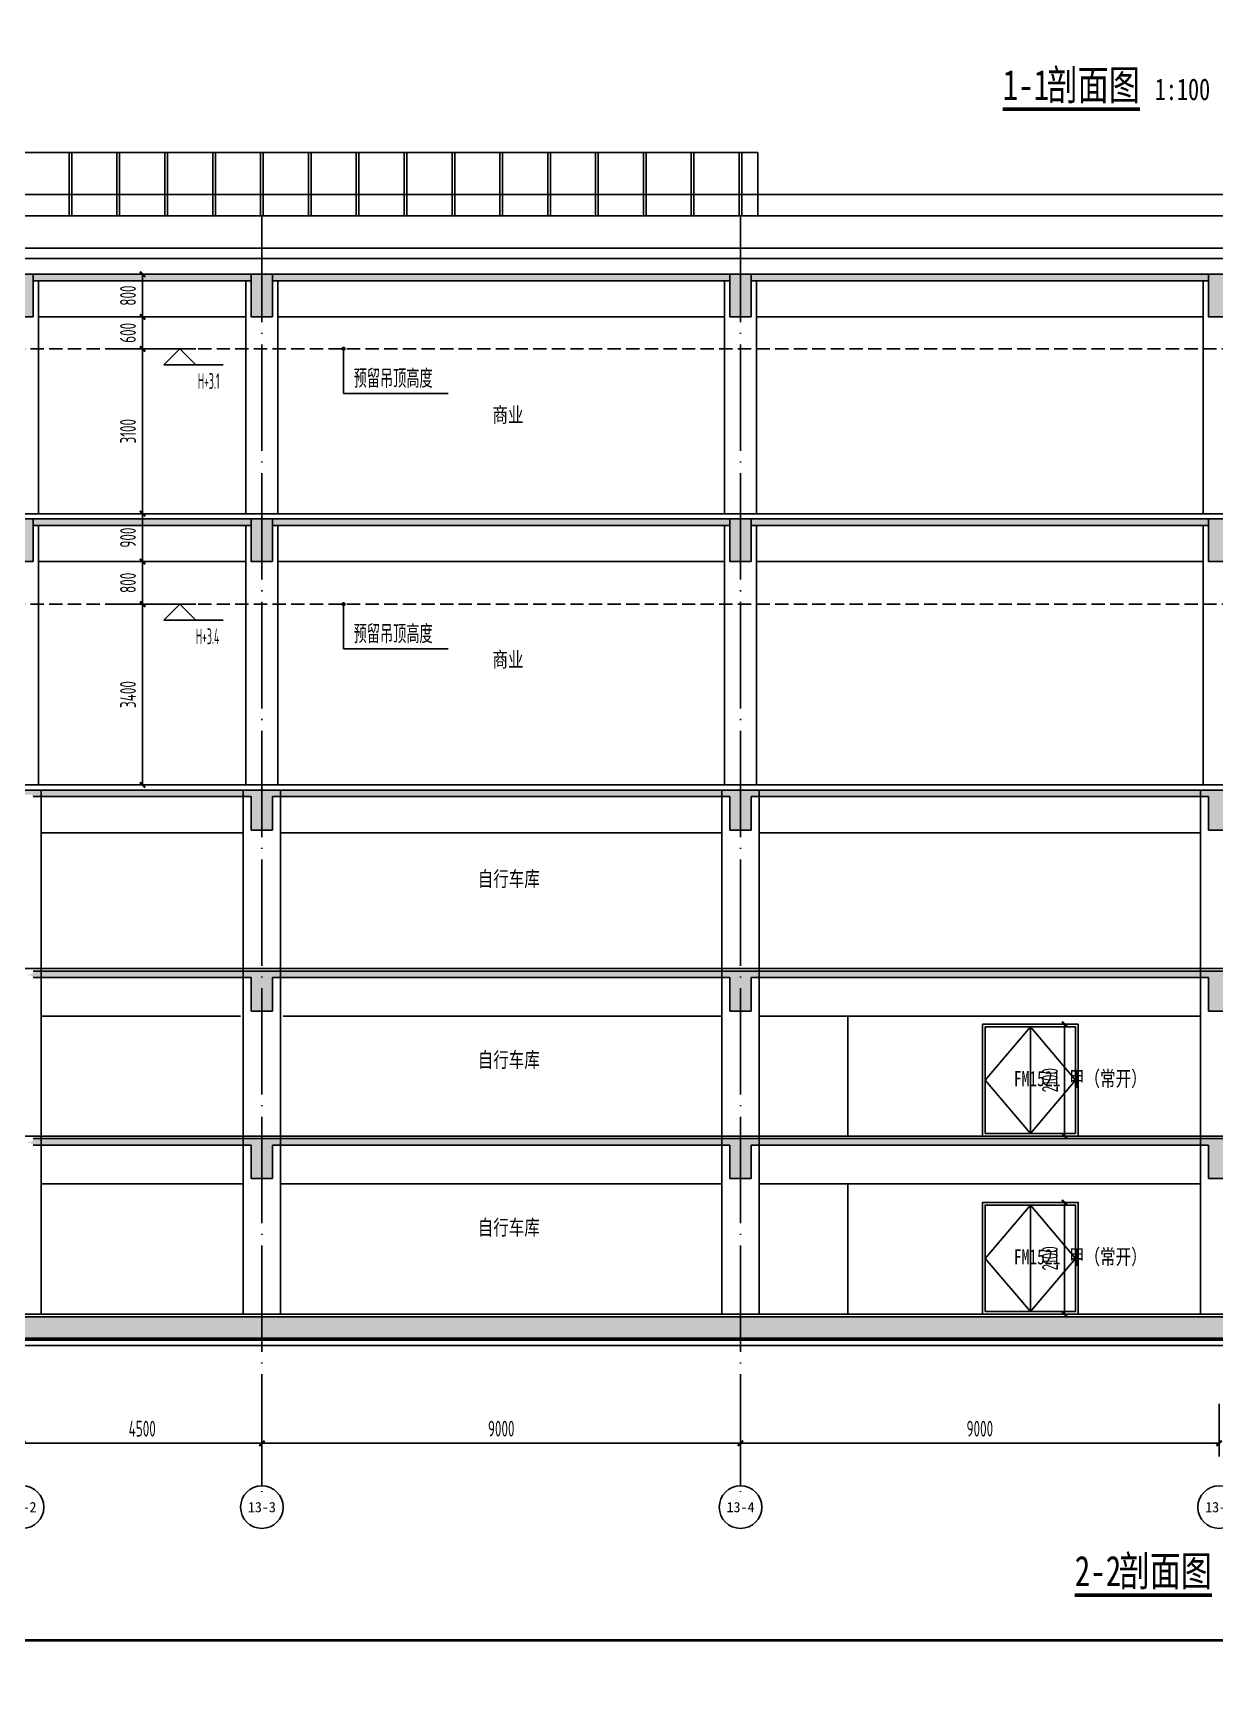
# Model space of a CAD drawing. Extents: x -19968 to 86481, y -139706 to -66979.
# Drawn here: x 8400 to 30618, y -139706 to -108487 of the extents above; entities that cross this region are included whole.
import ezdxf
from ezdxf.enums import TextEntityAlignment as Align

# ---------------------------------------------------------------- set-up
doc = ezdxf.new("R2010")
doc.units = 0
doc.header["$LTSCALE"] = 1000
doc.header["$MEASUREMENT"] = 0
doc.linetypes.add('DASH', pattern=[0.35, 0.25, -0.1])
doc.linetypes.add('DOTE', pattern=[2.42, 2, -0.2, 0.02, -0.2])
for name, color, linetype in [('01-标注_尺寸', 124, 'Continuous'), ('01-标注_标高', 200, 'Continuous'), ('01-标注_符号', 200, 'Continuous'), ('01-标注_轴线坐标', 132, 'Continuous'), ('02-TEXT_房间', 7, 'Continuous'), ('02-TEXT_标注', 130, 'Continuous'), ('02-TEXT_轴号', 7, 'Continuous'), ('05-填充_天正', 26, 'Continuous'), ('A-C_门', 150, 'Continuous'), ('A-E_栏杆', 232, 'Continuous'), ('A-SUR_保温', 222, 'Continuous'), ('A-SUR_吊顶', 40, 'Continuous'), ('A-SUR_看线', 231, 'Continuous'), ('A-SUR_面层', 191, 'Continuous'), ('A-TECH_结构', 21, 'Continuous'), ('A_STR-砼墙', 51, 'Continuous'), ('A_STR-砼柱', 51, 'Continuous'), ('AXIS_TEXT', 7, 'Continuous'), ('DIM_SYMB', 3, 'Continuous'), ('PUB_HATCH', 8, 'Continuous'), ('PUB_WALL', 9, 'Continuous'), ('建-标注-文本', 254, 'Continuous')]:
    doc.layers.add(name, color=color, linetype=linetype)
doc.layers.add('04-不打印_辅助线', color=165, linetype='Continuous', plot=False)
doc.layers.add('DIM_MODI', color=2, linetype='Continuous', plot=False)
doc.styles.add('_TCH_AXIS', font='STXIHEI_0.TTF', dxfattribs={"width": 0.75})
doc.styles.add('_TCH_DIM', font='ros1.shx', dxfattribs={"width": 0.75, "bigfont": 'jd.shx'})
doc.styles.add('_TCH_DIM_T3', font='ros1.shx', dxfattribs={"width": 0.705882, "bigfont": 'jd.shx'})
doc.styles.add('COMPLEX', font='COMPLEX')
doc.styles.get("Standard").update_dxf_attribs({"font": 'STXIHEI_0.TTF', "width": 0.75})
doc.dimstyles.new('_TCH_ARCH&&100', dxfattribs={"dimtxt": 297.5, "dimasz": 100, "dimexe": 250, "dimexo": 300, "dimgap": 126.25, "dimtad": 1, "dimdec": 0, "dimzin": 0, "dimdsep": 46, "dimtxsty": '_TCH_DIM_T3', "dimblk": 'ARCHTICK', "dimcen": 0.09, "dimclrt": 7, "dimazin": 2, "dimtfac": 1, "dimtdec": 0, "dimtix": 1, "dimtmove": 2, "dimatfit": 3, "dimfxl": 0, "dimtolj": 1, "dimtzin": 0, "dimarcsym": 0})

# ---------------------------------------------------------------- blocks, each defined once
blk = doc.blocks.new('图框-A1+1-4')
for points, const_width in [([(0, 0), (1051, 0), (1051, 594), (0, 594)], 0.05), ([(976, 584), (25, 584), (25, 10), (976, 10)], 0.5)]:
    blk.add_lwpolyline(points, close=True, dxfattribs=dict(const_width=const_width))
blk = doc.blocks.new('_FZH')
blk.add_lwpolyline([(-0.5, -0.5), (0.5, -0.5), (0.5, 0.5), (-0.5, 0.5)], close=True)
at = {"layer": 'PUB_HATCH'}
blk.add_solid([(-0.5, -0.5), (0.5, -0.5), (-0.5, 0.5), (0.5, 0.5)], dxfattribs=at)
blk = doc.blocks.new('_AXISO')
blk.add_circle((0, 0), 0.5)
at = {"layer": 'AXIS_TEXT', "style": 'COMPLEX', "width": 1.041667}
blk.add_attdef('A', text='', height=0.56, dxfattribs=at).set_placement((-0.25, -0.28), (0.25, -0.28), align=Align.FIT)
blk = doc.blocks.new('_ArchTick')
at = {"color": 0, "linetype": 'ByBlock', "const_width": 0.4}
blk.add_lwpolyline([(-0.5, -0.5), (0.5, 0.5)], dxfattribs=at)
blk = doc.blocks.new('*D63')
at = {"layer": '01-标注_轴线坐标', "color": 0, "lineweight": -2, "transparency": 16777216}
for p, q in [((8200, -134253), (8200, -135247)), ((12700, -134253), (12700, -135247)), ((8200, -134997), (12700, -134997))]:
    blk.add_line(p, q, dxfattribs=at)
at = {"layer": 'Defpoints', "color": 0, "transparency": 16777216}
for p in [(8200, -133953), (12700, -133953), (12700, -134997)]:
    blk.add_point(p, dxfattribs=at)
at = {"layer": '01-标注_轴线坐标', "color": 0, "lineweight": -2, "transparency": 16777216, "xscale": 100, "yscale": 100, "zscale": 100, "rotation": 180}
blk.add_blockref('_ArchTick', (8200, -134997), dxfattribs=at)
at = {"layer": '01-标注_轴线坐标', "color": 0, "lineweight": -2, "transparency": 16777216, "xscale": 100, "yscale": 100, "zscale": 100}
blk.add_blockref('_ArchTick', (12700, -134997), dxfattribs=at)
at = {"layer": '01-标注_轴线坐标', "color": 7, "transparency": 16777216, "insert": (10450, -134722), "char_height": 297.5, "attachment_point": 5, "style": '_TCH_DIM_T3'}
blk.add_mtext('\\A1;4500', dxfattribs=at)
blk = doc.blocks.new('*D64')
at = {"layer": '01-标注_轴线坐标', "color": 0, "lineweight": -2, "transparency": 16777216}
for p, q in [((12700, -134253), (12700, -135247)), ((21700, -134253), (21700, -135247)), ((12700, -134997), (21700, -134997))]:
    blk.add_line(p, q, dxfattribs=at)
at = {"layer": 'Defpoints', "color": 0, "transparency": 16777216}
for p in [(12700, -133953), (21700, -133953), (21700, -134997)]:
    blk.add_point(p, dxfattribs=at)
at = {"layer": '01-标注_轴线坐标', "color": 0, "lineweight": -2, "transparency": 16777216, "xscale": 100, "yscale": 100, "zscale": 100, "rotation": 180}
blk.add_blockref('_ArchTick', (12700, -134997), dxfattribs=at)
at = {"layer": '01-标注_轴线坐标', "color": 0, "lineweight": -2, "transparency": 16777216, "xscale": 100, "yscale": 100, "zscale": 100}
blk.add_blockref('_ArchTick', (21700, -134997), dxfattribs=at)
at = {"layer": '01-标注_轴线坐标', "color": 7, "transparency": 16777216, "insert": (17200, -134722), "char_height": 297.5, "attachment_point": 5, "style": '_TCH_DIM_T3'}
blk.add_mtext('\\A1;9000', dxfattribs=at)
blk = doc.blocks.new('*D65')
at = {"layer": '01-标注_轴线坐标', "color": 0, "lineweight": -2, "transparency": 16777216}
for p, q in [((21700, -134253), (21700, -135247)), ((30700, -134253), (30700, -135247)), ((21700, -134997), (30700, -134997))]:
    blk.add_line(p, q, dxfattribs=at)
at = {"layer": 'Defpoints', "color": 0, "transparency": 16777216}
for p in [(21700, -133953), (30700, -133953), (30700, -134997)]:
    blk.add_point(p, dxfattribs=at)
at = {"layer": '01-标注_轴线坐标', "color": 0, "lineweight": -2, "transparency": 16777216, "xscale": 100, "yscale": 100, "zscale": 100, "rotation": 180}
blk.add_blockref('_ArchTick', (21700, -134997), dxfattribs=at)
at = {"layer": '01-标注_轴线坐标', "color": 0, "lineweight": -2, "transparency": 16777216, "xscale": 100, "yscale": 100, "zscale": 100}
blk.add_blockref('_ArchTick', (30700, -134997), dxfattribs=at)
at = {"layer": '01-标注_轴线坐标', "color": 7, "transparency": 16777216, "insert": (26200, -134722), "char_height": 297.5, "attachment_point": 5, "style": '_TCH_DIM_T3'}
blk.add_mtext('\\A1;9000', dxfattribs=at)
blk = doc.blocks.new('*D141')
at = {"layer": '01-标注_尺寸', "color": 0, "lineweight": -2, "transparency": 16777216}
for p, q in [((9846, -113020), (10707, -113020)), ((10457, -113820), (10457, -113020)), ((9846, -113820), (10707, -113820))]:
    blk.add_line(p, q, dxfattribs=at)
at = {"layer": 'Defpoints', "color": 0, "transparency": 16777216}
for p in [(9546, -113020), (10457, -113020), (9546, -113820)]:
    blk.add_point(p, dxfattribs=at)
at = {"layer": '01-标注_尺寸', "color": 0, "lineweight": -2, "transparency": 16777216, "xscale": 100, "yscale": 100, "zscale": 100}
for p, rotation in [((10457, -113020), 90), ((10457, -113820), 270)]:
    blk.add_blockref('_ArchTick', p, dxfattribs=dict(at, rotation=rotation))
at = {"layer": '01-标注_尺寸', "color": 7, "transparency": 16777216, "insert": (10182, -113420), "char_height": 297.5, "attachment_point": 5, "rotation": 90, "style": '_TCH_DIM_T3'}
blk.add_mtext('\\A1;800', dxfattribs=at)
blk = doc.blocks.new('*D142')
at = {"layer": '01-标注_尺寸', "color": 0, "lineweight": -2, "transparency": 16777216}
for p, q in [((9846, -113820), (10707, -113820)), ((10457, -113820), (10457, -113720)), ((10457, -114420), (10457, -113820)), ((9846, -114420), (10707, -114420)), ((10457, -114420), (10457, -114520))]:
    blk.add_line(p, q, dxfattribs=at)
at = {"layer": 'Defpoints', "color": 0, "transparency": 16777216}
for p in [(9546, -113820), (10457, -113820), (9546, -114420)]:
    blk.add_point(p, dxfattribs=at)
at = {"layer": '01-标注_尺寸', "color": 0, "lineweight": -2, "transparency": 16777216, "xscale": 100, "yscale": 100, "zscale": 100}
for p, rotation in [((10457, -113820), 270), ((10457, -114420), 90)]:
    blk.add_blockref('_ArchTick', p, dxfattribs=dict(at, rotation=rotation))
at = {"layer": '01-标注_尺寸', "color": 7, "transparency": 16777216, "insert": (10182, -114120), "char_height": 297.5, "attachment_point": 5, "rotation": 90, "style": '_TCH_DIM_T3'}
blk.add_mtext('\\A1;600', dxfattribs=at)
blk = doc.blocks.new('*D143')
at = {"layer": '01-标注_尺寸', "color": 0, "lineweight": -2, "transparency": 16777216}
for p, q in [((9846, -114420), (10707, -114420)), ((10457, -117520), (10457, -114420)), ((9846, -117520), (10707, -117520))]:
    blk.add_line(p, q, dxfattribs=at)
at = {"layer": 'Defpoints', "color": 0, "transparency": 16777216}
for p in [(9546, -114420), (10457, -114420), (9546, -117520)]:
    blk.add_point(p, dxfattribs=at)
at = {"layer": '01-标注_尺寸', "color": 0, "lineweight": -2, "transparency": 16777216, "xscale": 100, "yscale": 100, "zscale": 100}
for p, rotation in [((10457, -114420), 90), ((10457, -117520), 270)]:
    blk.add_blockref('_ArchTick', p, dxfattribs=dict(at, rotation=rotation))
at = {"layer": '01-标注_尺寸', "color": 7, "transparency": 16777216, "insert": (10182, -115970), "char_height": 297.5, "attachment_point": 5, "rotation": 90, "style": '_TCH_DIM_T3'}
blk.add_mtext('\\A1;3100', dxfattribs=at)
blk = doc.blocks.new('*D144')
at = {"layer": '01-标注_尺寸', "color": 0, "lineweight": -2, "transparency": 16777216}
for p, q in [((9846, -117520), (10707, -117520)), ((10457, -118420), (10457, -117520)), ((9846, -118420), (10707, -118420))]:
    blk.add_line(p, q, dxfattribs=at)
at = {"layer": 'Defpoints', "color": 0, "transparency": 16777216}
for p in [(9546, -117520), (10457, -117520), (9546, -118420)]:
    blk.add_point(p, dxfattribs=at)
at = {"layer": '01-标注_尺寸', "color": 0, "lineweight": -2, "transparency": 16777216, "xscale": 100, "yscale": 100, "zscale": 100}
for p, rotation in [((10457, -117520), 90), ((10457, -118420), 270)]:
    blk.add_blockref('_ArchTick', p, dxfattribs=dict(at, rotation=rotation))
at = {"layer": '01-标注_尺寸', "color": 7, "transparency": 16777216, "insert": (10182, -117970), "char_height": 297.5, "attachment_point": 5, "rotation": 90, "style": '_TCH_DIM_T3'}
blk.add_mtext('\\A1;900', dxfattribs=at)
blk = doc.blocks.new('*D145')
at = {"layer": '01-标注_尺寸', "color": 0, "lineweight": -2, "transparency": 16777216}
for p, q in [((9846, -118420), (10707, -118420)), ((10457, -119220), (10457, -118420)), ((9846, -119220), (10707, -119220))]:
    blk.add_line(p, q, dxfattribs=at)
at = {"layer": 'Defpoints', "color": 0, "transparency": 16777216}
for p in [(9546, -118420), (10457, -118420), (9546, -119220)]:
    blk.add_point(p, dxfattribs=at)
at = {"layer": '01-标注_尺寸', "color": 0, "lineweight": -2, "transparency": 16777216, "xscale": 100, "yscale": 100, "zscale": 100}
for p, rotation in [((10457, -118420), 90), ((10457, -119220), 270)]:
    blk.add_blockref('_ArchTick', p, dxfattribs=dict(at, rotation=rotation))
at = {"layer": '01-标注_尺寸', "color": 7, "transparency": 16777216, "insert": (10182, -118820), "char_height": 297.5, "attachment_point": 5, "rotation": 90, "style": '_TCH_DIM_T3'}
blk.add_mtext('\\A1;800', dxfattribs=at)
blk = doc.blocks.new('*D146')
at = {"layer": '01-标注_尺寸', "color": 0, "lineweight": -2, "transparency": 16777216}
for p, q in [((9846, -119220), (10707, -119220)), ((10457, -122620), (10457, -119220)), ((9846, -122620), (10707, -122620))]:
    blk.add_line(p, q, dxfattribs=at)
at = {"layer": 'Defpoints', "color": 0, "transparency": 16777216}
for p in [(9546, -119220), (10457, -119220), (9546, -122620)]:
    blk.add_point(p, dxfattribs=at)
at = {"layer": '01-标注_尺寸', "color": 0, "lineweight": -2, "transparency": 16777216, "xscale": 100, "yscale": 100, "zscale": 100}
for p, rotation in [((10457, -119220), 90), ((10457, -122620), 270)]:
    blk.add_blockref('_ArchTick', p, dxfattribs=dict(at, rotation=rotation))
at = {"layer": '01-标注_尺寸', "color": 7, "transparency": 16777216, "insert": (10182, -120920), "char_height": 297.5, "attachment_point": 5, "rotation": 90, "style": '_TCH_DIM_T3'}
blk.add_mtext('\\A1;3400', dxfattribs=at)
blk = doc.blocks.new('*D184')
at = {"layer": '01-标注_尺寸', "color": 0, "lineweight": -2, "transparency": 16777216}
for p, q in [((27457, -127120), (28044, -127120)), ((27794, -129220), (27794, -127120)), ((27457, -129220), (28044, -129220))]:
    blk.add_line(p, q, dxfattribs=at)
at = {"layer": 'Defpoints', "color": 0, "transparency": 16777216}
for p in [(27157, -127120), (27794, -127120), (27157, -129220)]:
    blk.add_point(p, dxfattribs=at)
at = {"layer": '01-标注_尺寸', "color": 0, "lineweight": -2, "transparency": 16777216, "xscale": 100, "yscale": 100, "zscale": 100}
for p, rotation in [((27794, -127120), 90), ((27794, -129220), 270)]:
    blk.add_blockref('_ArchTick', p, dxfattribs=dict(at, rotation=rotation))
at = {"layer": '01-标注_尺寸', "color": 7, "transparency": 16777216, "insert": (27519, -128170), "char_height": 297.5, "attachment_point": 5, "rotation": 90, "style": '_TCH_DIM_T3'}
blk.add_mtext('\\A1;2100', dxfattribs=at)
blk = doc.blocks.new('*D185')
at = {"layer": '01-标注_尺寸', "color": 0, "lineweight": -2, "transparency": 16777216}
for p, q in [((27457, -130470), (28044, -130470)), ((27794, -132570), (27794, -130470)), ((27457, -132570), (28044, -132570))]:
    blk.add_line(p, q, dxfattribs=at)
at = {"layer": 'Defpoints', "color": 0, "transparency": 16777216}
for p in [(27157, -130470), (27794, -130470), (27157, -132570)]:
    blk.add_point(p, dxfattribs=at)
at = {"layer": '01-标注_尺寸', "color": 0, "lineweight": -2, "transparency": 16777216, "xscale": 100, "yscale": 100, "zscale": 100}
for p, rotation in [((27794, -130470), 90), ((27794, -132570), 270)]:
    blk.add_blockref('_ArchTick', p, dxfattribs=dict(at, rotation=rotation))
at = {"layer": '01-标注_尺寸', "color": 7, "transparency": 16777216, "insert": (27519, -131520), "char_height": 297.5, "attachment_point": 5, "rotation": 90, "style": '_TCH_DIM_T3'}
blk.add_mtext('\\A1;2100', dxfattribs=at)

msp = doc.modelspace()

# ---------------------------------------------------------------- hatches: boundary and pattern name
at = {"layer": '05-填充_天正'}
for points in [[(12500, -113139.9), (12500, -113019.9), (8400, -113019.9), (8400, -113139.9)], [(21500, -113139.9), (21500, -113019.9), (12900, -113019.9), (12900, -113139.9)], [(30500, -113139.9), (30500, -113019.9), (21900, -113019.9), (21900, -113139.9)], [(12500, -117739.9), (12500, -117619.9), (8400, -117619.9), (8400, -117739.9)], [(21500, -117739.9), (21500, -117619.9), (12900, -117619.9), (12900, -117739.9)], [(30500, -117739.9), (30500, -117619.9), (21900, -117619.9), (21900, -117739.9)], [(8266.7, -122799.9), (8400, -122759.9), (8400, -122719.9), (-350, -122719.9), (-350, -122759.9), (-216.7, -122799.9), (10, -122799.9), (50, -122839.9), (8000, -122839.9), (8040, -122799.9)], [(12633.3, -122799.9), (12500, -122759.9), (12500, -122719.9), (8400, -122719.9), (8400, -122759.9), (8266.7, -122799.9), (8360, -122799.9), (8400, -122839.9), (12500, -122839.9), (12540, -122799.9)], [(21766.7, -122799.9), (21900, -122759.9), (21900, -122719.9), (12500, -122719.9), (12500, -122759.9), (12633.3, -122799.9), (12860, -122799.9), (12900, -122839.9), (21500, -122839.9), (21540, -122799.9)], [(12500, -123469.9), (12900, -123469.9), (12900, -122839.9), (12860, -122799.9), (12540, -122799.9), (12500, -122839.9)], [(21500, -123469.9), (21900, -123469.9), (21900, -122839.9), (21860, -122799.9), (21540, -122799.9), (21500, -122839.9)], [(30766.7, -122799.9), (30900, -122759.9), (30900, -122719.9), (21900, -122719.9), (21900, -122759.9), (21766.7, -122799.9), (21860, -122799.9), (21900, -122839.9), (30500, -122839.9), (30540, -122799.9)], [(30500, -123469.9), (30900, -123469.9), (30900, -122839.9), (30860, -122799.9), (30540, -122799.9), (30500, -122839.9)], [(12633.3, -126199.9), (12500, -126159.9), (12500, -126119.9), (8400, -126119.9), (8400, -126159.9), (8266.7, -126199.9), (8360, -126199.9), (8400, -126239.9), (12500, -126239.9), (12540, -126199.9)], [(21766.7, -126199.9), (21900, -126159.9), (21900, -126119.9), (12500, -126119.9), (12500, -126159.9), (12633.3, -126199.9), (12860, -126199.9), (12900, -126239.9), (21500, -126239.9), (21540, -126199.9)], [(30766.7, -126199.9), (30900, -126159.9), (30900, -126119.9), (21900, -126119.9), (21900, -126159.9), (21766.7, -126199.9), (21860, -126199.9), (21900, -126239.9), (30500, -126239.9), (30540, -126199.9)], [(12500, -126869.9), (12900, -126869.9), (12900, -126239.9), (12860, -126199.9), (12540, -126199.9), (12500, -126239.9)], [(21500, -126869.9), (21900, -126869.9), (21900, -126239.9), (21860, -126199.9), (21540, -126199.9), (21500, -126239.9)], [(30500, -126869.9), (30900, -126869.9), (30900, -126239.9), (30860, -126199.9), (30540, -126199.9), (30500, -126239.9)], [(12633.3, -129349.9), (12500, -129309.9), (12500, -129269.9), (8400, -129269.9), (8400, -129309.9), (8266.7, -129349.9), (8360, -129349.9), (8400, -129389.9), (12500, -129389.9), (12540, -129349.9)], [(21766.7, -129349.9), (21900, -129309.9), (21900, -129269.9), (12500, -129269.9), (12500, -129309.9), (12633.3, -129349.9), (12860, -129349.9), (12900, -129389.9), (21500, -129389.9), (21540, -129349.9)], [(12500, -130019.9), (12900, -130019.9), (12900, -129389.9), (12860, -129349.9), (12540, -129349.9), (12500, -129389.9)], [(21500, -130019.9), (21900, -130019.9), (21900, -129389.9), (21860, -129349.9), (21540, -129349.9), (21500, -129389.9)], [(30766.7, -129349.9), (30900, -129309.9), (30900, -129269.9), (21900, -129269.9), (21900, -129309.9), (21766.7, -129349.9), (21860, -129349.9), (21900, -129389.9), (30500, -129389.9), (30540, -129349.9)], [(30500, -130019.9), (30900, -130019.9), (30900, -129389.9), (30860, -129349.9), (30540, -129349.9), (30500, -129389.9)], [(39700, -133019.9), (39700, -132619.9), (-3376, -132619.9), (-3416, -132659.9), (-3614.7, -132753.2), (-3534, -132979.9), (-3534, -133019.9)]]:
    msp.add_hatch(color=256, dxfattribs=at).paths.add_polyline_path(points)
at = {"layer": 'PUB_WALL'}
for points in [[(12500, -113059.9), (12500, -113019.9), (8400, -113019.9), (8400, -113059.9)], [(12500, -113139.9), (12500, -113099.9), (8400, -113099.9), (8400, -113139.9)], [(21500, -113059.9), (21500, -113019.9), (12900, -113019.9), (12900, -113059.9)], [(21500, -113139.9), (21500, -113099.9), (12900, -113099.9), (12900, -113139.9)], [(30500, -113059.9), (30500, -113019.9), (21900, -113019.9), (21900, -113059.9)], [(30500, -113139.9), (30500, -113099.9), (21900, -113099.9), (21900, -113139.9)], [(12500, -117659.9), (12500, -117619.9), (8400, -117619.9), (8400, -117659.9)], [(21500, -117659.9), (21500, -117619.9), (12900, -117619.9), (12900, -117659.9)], [(30500, -117659.9), (30500, -117619.9), (21900, -117619.9), (21900, -117659.9)], [(12500, -117739.9), (12500, -117699.9), (8400, -117699.9), (8400, -117739.9)], [(21500, -117739.9), (21500, -117699.9), (12900, -117699.9), (12900, -117739.9)], [(30500, -117739.9), (30500, -117699.9), (21900, -117699.9), (21900, -117739.9)], [(8400, -122719.9), (-350, -122719.9), (-350, -122759.9), (8400, -122759.9)], [(12500, -122839.9), (8400, -122839.9), (8360, -122799.9), (12540, -122799.9)], [(12500, -122719.9), (8400, -122719.9), (8400, -122759.9), (12500, -122759.9)], [(21900, -122719.9), (12500, -122719.9), (12500, -122759.9), (21900, -122759.9)], [(12500, -123469.9), (12500, -122839.9), (12540, -122799.9), (12540, -123469.9)], [(12900, -123469.9), (12900, -122839.9), (12860, -122799.9), (12860, -123469.9)], [(21500, -122839.9), (12900, -122839.9), (12860, -122799.9), (21540, -122799.9)], [(21500, -123469.9), (21500, -122839.9), (21540, -122799.9), (21540, -123469.9)], [(21900, -123469.9), (21900, -122839.9), (21860, -122799.9), (21860, -123469.9)], [(30500, -122839.9), (21900, -122839.9), (21860, -122799.9), (30540, -122799.9)], [(30900, -122719.9), (21900, -122719.9), (21900, -122759.9), (30900, -122759.9)], [(30500, -123469.9), (30500, -122839.9), (30540, -122799.9), (30540, -123469.9)], [(12500, -123469.9), (12900, -123469.9), (12900, -123429.9), (12500, -123429.9)], [(21500, -123469.9), (21900, -123469.9), (21900, -123429.9), (21500, -123429.9)], [(30500, -123469.9), (30900, -123469.9), (30900, -123429.9), (30500, -123429.9)], [(12500, -126119.9), (8400, -126119.9), (8400, -126159.9), (12500, -126159.9)], [(21900, -126119.9), (12500, -126119.9), (12500, -126159.9), (21900, -126159.9)], [(30900, -126119.9), (21900, -126119.9), (21900, -126159.9), (30900, -126159.9)], [(12500, -126239.9), (8400, -126239.9), (8360, -126199.9), (12540, -126199.9)], [(12500, -126869.9), (12500, -126239.9), (12540, -126199.9), (12540, -126869.9)], [(12900, -126869.9), (12900, -126239.9), (12860, -126199.9), (12860, -126869.9)], [(21500, -126239.9), (12900, -126239.9), (12860, -126199.9), (21540, -126199.9)], [(21500, -126869.9), (21500, -126239.9), (21540, -126199.9), (21540, -126869.9)], [(21900, -126869.9), (21900, -126239.9), (21860, -126199.9), (21860, -126869.9)], [(30500, -126239.9), (21900, -126239.9), (21860, -126199.9), (30540, -126199.9)], [(30500, -126869.9), (30500, -126239.9), (30540, -126199.9), (30540, -126869.9)], [(12500, -126869.9), (12900, -126869.9), (12900, -126829.9), (12500, -126829.9)], [(21500, -126869.9), (21900, -126869.9), (21900, -126829.9), (21500, -126829.9)], [(30500, -126869.9), (30900, -126869.9), (30900, -126829.9), (30500, -126829.9)], [(12500, -129389.9), (8400, -129389.9), (8360, -129349.9), (12540, -129349.9)], [(12500, -129269.9), (8400, -129269.9), (8400, -129309.9), (12500, -129309.9)], [(21900, -129269.9), (12500, -129269.9), (12500, -129309.9), (21900, -129309.9)], [(12500, -130019.9), (12500, -129389.9), (12540, -129349.9), (12540, -130019.9)], [(12900, -130019.9), (12900, -129389.9), (12860, -129349.9), (12860, -130019.9)], [(21500, -129389.9), (12900, -129389.9), (12860, -129349.9), (21540, -129349.9)], [(21500, -130019.9), (21500, -129389.9), (21540, -129349.9), (21540, -130019.9)], [(21900, -130019.9), (21900, -129389.9), (21860, -129349.9), (21860, -130019.9)], [(30500, -129389.9), (21900, -129389.9), (21860, -129349.9), (30540, -129349.9)], [(30900, -129269.9), (21900, -129269.9), (21900, -129309.9), (30900, -129309.9)], [(30500, -130019.9), (30500, -129389.9), (30540, -129349.9), (30540, -130019.9)], [(12500, -130019.9), (12900, -130019.9), (12900, -129979.9), (12500, -129979.9)], [(21500, -130019.9), (21900, -130019.9), (21900, -129979.9), (21500, -129979.9)], [(30500, -130019.9), (30900, -130019.9), (30900, -129979.9), (30500, -129979.9)], [(39700, -132619.9), (-3376, -132619.9), (-3416, -132659.9), (39700, -132659.9)], [(39700, -133019.9), (-3534, -133019.9), (-3534, -132979.9), (39700, -132979.9)]]:
    msp.add_hatch(color=256, dxfattribs=at).paths.add_polyline_path(points)

# ---------------------------------------------------------------- linework, layer by layer
at = {"layer": '01-标注_标高'}
for p, q in [((10457, -114419.9), (11457, -114419.9)), ((11157, -114419.9), (10857, -114719.9)), ((11157, -114419.9), (11457, -114719.9)), ((10857, -114719.9), (11971.5, -114719.9)), ((10457, -119219.9), (11457, -119219.9)), ((11157, -119219.9), (10857, -119519.9)), ((11157, -119219.9), (11457, -119519.9)), ((10857, -119519.9), (11971.5, -119519.9))]:
    msp.add_line(p, q, dxfattribs=at)
at = {"layer": '01-标注_符号'}
for p, q in [((14235, -114419.9), (14235, -115259.9)), ((14235, -115259.9), (16201.6, -115259.9)), ((14235, -119221.5), (14235, -120061.5)), ((14235, -120061.5), (16201.6, -120061.5))]:
    msp.add_line(p, q, dxfattribs=at)
at = {"layer": '01-标注_符号', "const_width": 40}
for points in [[(14235, -114399.9, 1), (14235, -114439.9, 1)], [(14235, -119201.5, 1), (14235, -119241.5, 1)]]:
    msp.add_lwpolyline(points, format="xyb", close=True, dxfattribs=at)
at = {"layer": '01-标注_轴线坐标'}
for p, q in [((12700, -133721), (12700, -135797)), ((21700, -133721), (21700, -135797))]:
    msp.add_line(p, q, dxfattribs=at)
at = {"layer": '04-不打印_辅助线'}
for points in [[(-6372.5, -113019.9), (69344.6, -113019.9)], [(-6372.5, -117519.9), (69344.6, -117519.9)], [(-6372.5, -122619.9), (69344.6, -122619.9)], [(-6372.5, -122719.9), (69344.6, -122719.9)], [(-6372.5, -126069.9), (69344.6, -126069.9)], [(-6372.5, -129219.9), (69344.6, -129219.9)]]:
    msp.add_lwpolyline(points, dxfattribs=at)
at = {"layer": 'A-C_门'}
for points in [[(26250, -129219.9), (28050, -129219.9), (28050, -127119.9), (26250, -127119.9)], [(26300, -129169.9), (28000, -129169.9), (28000, -127169.9), (26300, -127169.9)], [(26250, -132569.9), (28050, -132569.9), (28050, -130469.9), (26250, -130469.9)], [(26300, -132519.9), (28000, -132519.9), (28000, -130519.9), (26300, -130519.9)]]:
    msp.add_lwpolyline(points, close=True, dxfattribs=at)
for points in [[(27150, -127169.9), (26300, -128169.9), (27150, -129169.9)], [(27150, -129169.9), (27150, -127169.9)], [(27150, -127169.9), (28000, -128169.9), (27150, -129169.9)], [(27150, -130519.9), (26300, -131519.9), (27150, -132519.9)], [(27150, -132519.9), (27150, -130519.9)], [(27150, -130519.9), (28000, -131519.9), (27150, -132519.9)]]:
    msp.add_lwpolyline(points, dxfattribs=at)
at = {"layer": 'A-E_栏杆'}
for p, q in [((57755.9, -111519.9), (4950, -111519.9)), ((57801.1, -112530), (4950, -112530))]:
    msp.add_line(p, q, dxfattribs=at)
at = {"layer": 'A-SUR_保温'}
for p, q in [((8400, -122619.9), (-350, -122619.9)), ((12500, -122619.9), (8400, -122619.9)), ((21900, -122619.9), (12500, -122619.9)), ((30900, -122619.9), (21900, -122619.9)), ((12500, -126069.9), (8400, -126069.9)), ((21900, -126069.9), (12500, -126069.9)), ((30900, -126069.9), (21900, -126069.9)), ((12500, -129219.9), (8400, -129219.9)), ((21900, -129219.9), (12500, -129219.9)), ((30900, -129219.9), (21900, -129219.9)), ((39600, -132569.9), (-3376, -132569.9)), ((-3954, -133039.9), (67070, -133039.9))]:
    msp.add_line(p, q, dxfattribs=at)
for points in [[(-4034, -133059.9), (67200, -133059.9)], [(-4034, -133159.9), (67200, -133159.9)]]:
    msp.add_lwpolyline(points, dxfattribs=at)
at = {"layer": 'A-SUR_吊顶', "linetype": 'DASH'}
for points in [[(-400, -114419.9), (58100, -114419.9)], [(-400, -119219.9), (58100, -119219.9)]]:
    msp.add_lwpolyline(points, dxfattribs=at)
at = {"layer": 'A-SUR_看线'}
for points in [[(22025, -110729.9), (-400, -110729.9)], [(9075, -111919.9), (9075, -110729.9)], [(9125, -111919.9), (9125, -110729.9)], [(9975, -111919.9), (9975, -110729.9)], [(10025, -111919.9), (10025, -110729.9)], [(10875, -111919.9), (10875, -110729.9)], [(10925, -111919.9), (10925, -110729.9)], [(11775, -111919.9), (11775, -110729.9)], [(11825, -111919.9), (11825, -110729.9)], [(12675, -111919.9), (12675, -110729.9)], [(12725, -111919.9), (12725, -110729.9)], [(13575, -111919.9), (13575, -110729.9)], [(13625, -111919.9), (13625, -110729.9)], [(14475, -111919.9), (14475, -110729.9)], [(14525, -111919.9), (14525, -110729.9)], [(15375, -111919.9), (15375, -110729.9)], [(15425, -111919.9), (15425, -110729.9)], [(16275, -111919.9), (16275, -110729.9)], [(16325, -111919.9), (16325, -110729.9)], [(17175, -111919.9), (17175, -110729.9)], [(17225, -111919.9), (17225, -110729.9)], [(18075, -111919.9), (18075, -110729.9)], [(18125, -111919.9), (18125, -110729.9)], [(18975, -111919.9), (18975, -110729.9)], [(19025, -111919.9), (19025, -110729.9)], [(19875, -111919.9), (19875, -110729.9)], [(19925, -111919.9), (19925, -110729.9)], [(20775, -111919.9), (20775, -110729.9)], [(20825, -111919.9), (20825, -110729.9)], [(21675, -111919.9), (21675, -110729.9)], [(21725, -111919.9), (21725, -110729.9)], [(22025, -111919.9), (22025, -110729.9)], [(48400, -111919.9), (-400, -111919.9)], [(23718, -129219.9), (23718, -126969.9)], [(23718, -132569.9), (23718, -130119.9)]]:
    msp.add_lwpolyline(points, dxfattribs=at)
at = {"layer": 'A-SUR_面层'}
for points in [[(-400, -112719.9), (58100, -112719.9)], [(-400, -117519.9), (58100, -117519.9)], [(-400, -122619.9), (58300, -122619.9)], [(-400, -126069.9), (57800, -126069.9)], [(-3634, -129219.9), (66700, -129219.9)], [(-3634, -132569.9), (39650, -132569.9)]]:
    msp.add_lwpolyline(points, dxfattribs=at)
at = {"layer": 'A-TECH_结构'}
for p, q in [((8550, -132569.9), (8550, -122719.9)), ((12350, -132569.9), (12350, -122719.9)), ((13050, -132569.9), (13050, -122719.9)), ((21350, -132569.9), (21350, -122719.9)), ((22050, -132569.9), (22050, -122719.9)), ((30350, -132569.9), (30350, -122719.9))]:
    msp.add_line(p, q, dxfattribs=at)
for points in [[(8500, -113139.9), (8500, -117519.9)], [(12400, -113139.9), (12400, -117519.9)], [(13000, -113139.9), (13000, -117519.9)], [(21400, -113139.9), (21400, -117519.9)], [(22000, -113139.9), (22000, -117519.9)], [(30400, -113139.9), (30400, -117519.9)], [(8500, -113819.9), (12400, -113819.9)], [(13000, -113819.9), (21400, -113819.9)], [(22000, -113819.9), (30400, -113819.9)], [(8500, -117739.9), (8500, -122619.9)], [(12400, -117739.9), (12400, -122619.9)], [(13000, -117739.9), (13000, -122619.9)], [(21400, -117739.9), (21400, -122619.9)], [(22000, -117739.9), (22000, -122619.9)], [(30400, -117739.9), (30400, -122619.9)], [(8500, -118419.9), (12400, -118419.9)], [(13000, -118419.9), (21400, -118419.9)], [(22000, -118419.9), (30400, -118419.9)], [(8550, -123519.9), (12350, -123519.9)], [(13050, -123519.9), (21350, -123519.9)], [(22050, -123519.9), (30350, -123519.9)], [(8550, -126969.9), (12300, -126969.9)], [(13100, -126969.9), (21350, -126969.9)], [(22050, -126969.9), (30350, -126969.9)], [(8550, -130119.9), (12350, -130119.9)], [(13050, -130119.9), (21350, -130119.9)], [(22050, -130119.9), (30350, -130119.9)]]:
    msp.add_lwpolyline(points, dxfattribs=at)
at = {"layer": 'A_STR-砼墙'}
for p, q in [((8400, -113019.9), (12500, -113019.9)), ((8400, -113139.9), (12500, -113139.9)), ((12900, -113019.9), (21500, -113019.9)), ((12900, -113139.9), (21500, -113139.9)), ((21900, -113019.9), (30500, -113019.9)), ((21900, -113139.9), (30500, -113139.9)), ((8400, -117619.9), (12500, -117619.9)), ((12900, -117619.9), (21500, -117619.9)), ((21900, -117619.9), (30500, -117619.9)), ((8400, -117739.9), (12500, -117739.9)), ((12900, -117739.9), (21500, -117739.9)), ((21900, -117739.9), (30500, -117739.9)), ((8400, -122719.9), (-350, -122719.9)), ((12500, -122719.9), (8400, -122719.9)), ((12500, -122839.9), (8400, -122839.9)), ((21900, -122719.9), (12500, -122719.9)), ((12500, -123469.9), (12500, -122839.9)), ((12900, -123469.9), (12900, -122839.9)), ((21500, -122839.9), (12900, -122839.9)), ((21500, -123469.9), (21500, -122839.9)), ((30900, -122719.9), (21900, -122719.9)), ((21900, -123469.9), (21900, -122839.9)), ((30500, -122839.9), (21900, -122839.9)), ((30500, -123469.9), (30500, -122839.9)), ((12500, -123469.9), (12900, -123469.9)), ((21500, -123469.9), (21900, -123469.9)), ((30500, -123469.9), (30900, -123469.9)), ((12500, -126119.9), (8400, -126119.9)), ((21900, -126119.9), (12500, -126119.9)), ((30900, -126119.9), (21900, -126119.9)), ((12500, -126239.9), (8400, -126239.9)), ((12500, -126869.9), (12500, -126239.9)), ((12900, -126869.9), (12900, -126239.9)), ((21500, -126239.9), (12900, -126239.9)), ((21500, -126869.9), (21500, -126239.9)), ((21900, -126869.9), (21900, -126239.9)), ((30500, -126239.9), (21900, -126239.9)), ((30500, -126869.9), (30500, -126239.9)), ((12500, -126869.9), (12900, -126869.9)), ((21500, -126869.9), (21900, -126869.9)), ((30500, -126869.9), (30900, -126869.9)), ((12500, -129269.9), (8400, -129269.9)), ((12500, -129389.9), (8400, -129389.9)), ((21900, -129269.9), (12500, -129269.9)), ((12500, -130019.9), (12500, -129389.9)), ((12900, -130019.9), (12900, -129389.9)), ((21500, -129389.9), (12900, -129389.9)), ((21500, -130019.9), (21500, -129389.9)), ((30900, -129269.9), (21900, -129269.9)), ((21900, -130019.9), (21900, -129389.9)), ((30500, -129389.9), (21900, -129389.9)), ((30500, -130019.9), (30500, -129389.9)), ((12500, -130019.9), (12900, -130019.9)), ((21500, -130019.9), (21900, -130019.9)), ((30500, -130019.9), (30900, -130019.9)), ((39700, -132619.9), (-3376, -132619.9)), ((39700, -133019.9), (-3534, -133019.9))]:
    msp.add_line(p, q, dxfattribs=at)
at = {"layer": 'DIM_MODI', "color": 24, "linetype": 'DOTE'}
for p, q in [((76355.8, -122619.9), (-8672.4, -122619.9)), ((76355.8, -126069.9), (-8672.4, -126069.9)), ((76355.8, -129219.9), (-8672.4, -129219.9)), ((76355.8, -132569.9), (-8672.4, -132569.9))]:
    msp.add_line(p, q, dxfattribs=at)
for points in [[(12700, -111919.9), (12700, -135908.1)], [(21700, -111919.9), (21700, -135908.1)]]:
    msp.add_lwpolyline(points, dxfattribs=at)
at = {"layer": 'DIM_SYMB', "const_width": 70}
for points in [[(26630.4, -109916.8), (29210.3, -109916.8)], [(27984.9, -137854.3), (30564.8, -137854.3)]]:
    msp.add_lwpolyline(points, dxfattribs=at)

# ---------------------------------------------------------------- block references
at = {"xscale": 100, "yscale": 100, "zscale": 100}
msp.add_blockref('图框-A1+1-4', (-18622, -139704), dxfattribs=at)
at = {"layer": '01-标注_轴线坐标'}
ref = msp.add_blockref('_AXISO', (8200, -136197), dxfattribs=dict(at, xscale=800, yscale=800, zscale=800))
ref.add_attrib('A', '13-2', dxfattribs={"layer": '02-TEXT_轴号', "height": 193.6, "style": '_TCH_AXIS', "width": 1.355782}).set_placement((7937.3, -136293.8), (8462.7, -136293.8), align=Align.FIT)
ref = msp.add_blockref('_AXISO', (12700, -136197), dxfattribs=dict(at, xscale=800, yscale=800, zscale=800))
ref.add_attrib('A', '13-3', dxfattribs={"layer": '02-TEXT_轴号', "height": 193.6, "style": '_TCH_AXIS', "width": 1.355782}).set_placement((12437.3, -136293.8), (12962.7, -136293.8), align=Align.FIT)
ref = msp.add_blockref('_AXISO', (21700, -136197), dxfattribs=dict(at, xscale=800, yscale=800, zscale=800))
ref.add_attrib('A', '13-4', dxfattribs={"layer": '02-TEXT_轴号', "height": 191.38, "style": '_TCH_AXIS', "width": 1.373621}).set_placement((21436.9, -136292.7), (21963.1, -136292.7), align=Align.FIT)
ref = msp.add_blockref('_AXISO', (30700, -136197), dxfattribs=dict(at, xscale=800, yscale=800, zscale=800))
ref.add_attrib('A', '13-5', dxfattribs={"layer": '02-TEXT_轴号', "height": 193.6, "style": '_TCH_AXIS', "width": 1.355782}).set_placement((30437.3, -136293.8), (30962.7, -136293.8), align=Align.FIT)
at = {"layer": 'A_STR-砼柱', "xscale": 799.9999999999709, "rotation": 90}
for p, yscale, zscale in [((8200, -113419.9), 399.9999999999991, 399.9999999999991), ((12700, -113419.9), 400, 400), ((21700, -113419.9), 400, 400), ((30700, -113419.9), 400, 400), ((8200, -118019.9), 400, 400), ((12700, -118019.9), 400, 400), ((21700, -118019.9), 400, 400), ((30700, -118019.9), 400, 400)]:
    msp.add_blockref('_FZH', p, dxfattribs=dict(at, yscale=yscale, zscale=zscale))

# ---------------------------------------------------------------- texts
at = {"layer": '02-TEXT_房间', "width": 0.75}
for s, p in [('商业', (17034.9, -115802.9)), ('商业', (17034.9, -120402.9)), ('自行车库', (16759, -124527.4)), ('自行车库', (16759, -127929.9)), ('自行车库', (16759, -131081.4))]:
    msp.add_text(s, height=285.43, dxfattribs=at).set_placement(p)
at = {"layer": '02-TEXT_标注', "style": '_TCH_DIM'}
for s, height, width, p in [('H+3.1', 297.5, 0.529412, (11495.3, -115174.9)), ('预留吊顶高度', 347.29, 0.75, (14425.9, -115154.9)), ('H+3.4', 297.5, 0.529412, (11458.5, -119974.9)), ('预留吊顶高度', 347.29, 0.75, (14425.9, -119956.5))]:
    msp.add_text(s, height=height, dxfattribs=dict(at, width=width)).set_placement(p)
at = {"layer": '04-不打印_辅助线', "width": 0.75}
for s, p in [('FM1521', (26839.5, -128283.2)), ('甲（常开）', (27876.9, -128283.2)), ('FM1521', (26839.5, -131633.2)), ('甲（常开）', (27876.9, -131633.2))]:
    msp.add_text(s, height=285.43, dxfattribs=at).set_placement(p)
at = {"layer": '建-标注-文本', "width": 0.75}
for s, height, p in [('1-1', 570.85, (26630.4, -109745.3)), ('剖面图', 570.85, (27455.8, -109745.3)), ('1:100', 407.75, (29490.3, -109745.3)), ('剖面图', 570.85, (28810.3, -137682.8)), ('2-2', 570.85, (27984.9, -137682.8))]:
    msp.add_text(s, height=height, dxfattribs=at).set_placement(p)

# ---------------------------------------------------------------- dimensions: what is measured, and where the dimension line sits
at = {"layer": '01-标注_尺寸'}
for p1, p2, distance, picture, middle in [((9546.5, -113819.9), (9546.5, -113019.9), -910.5, '*D141', (10182, -113419.9)), ((9546.5, -114419.9), (9546.5, -113819.9), -910.5, '*D142', (10182, -114119.9)), ((9546.5, -117519.9), (9546.5, -114419.9), -910.5, '*D143', (10182, -115969.9)), ((9546.5, -118419.9), (9546.5, -117519.9), -910.5, '*D144', (10182, -117969.9)), ((9546.5, -119219.9), (9546.5, -118419.9), -910.5, '*D145', (10182, -118819.9)), ((9546.5, -122619.9), (9546.5, -119219.9), -910.5, '*D146', (10182, -120919.9)), ((27156.5, -129219.9), (27156.5, -127119.9), -637, '*D184', (27518.5, -128169.9)), ((27156.5, -132569.9), (27156.5, -130469.9), -637, '*D185', (27518.5, -131519.9))]:
    dim = msp.add_aligned_dim(p1=p1, p2=p2, distance=distance, dimstyle='_TCH_ARCH&&100', dxfattribs=at)
    dim.commit()
    dim.dimension.update_dxf_attribs({"geometry": picture, "text_midpoint": middle})
at = {"layer": '01-标注_轴线坐标'}
for p1, p2, picture, middle in [((8200, -133953), (12700, -133953), '*D63', (10450, -134722)), ((12700, -133953), (21700, -133953), '*D64', (17200, -134722)), ((21700, -133953), (30700, -133953), '*D65', (26200, -134722))]:
    dim = msp.add_aligned_dim(p1=p1, p2=p2, distance=-1044, dimstyle='_TCH_ARCH&&100', dxfattribs=at)
    dim.commit()
    dim.dimension.update_dxf_attribs({"geometry": picture, "text_midpoint": middle})

doc.saveas('drawing.dxf')
